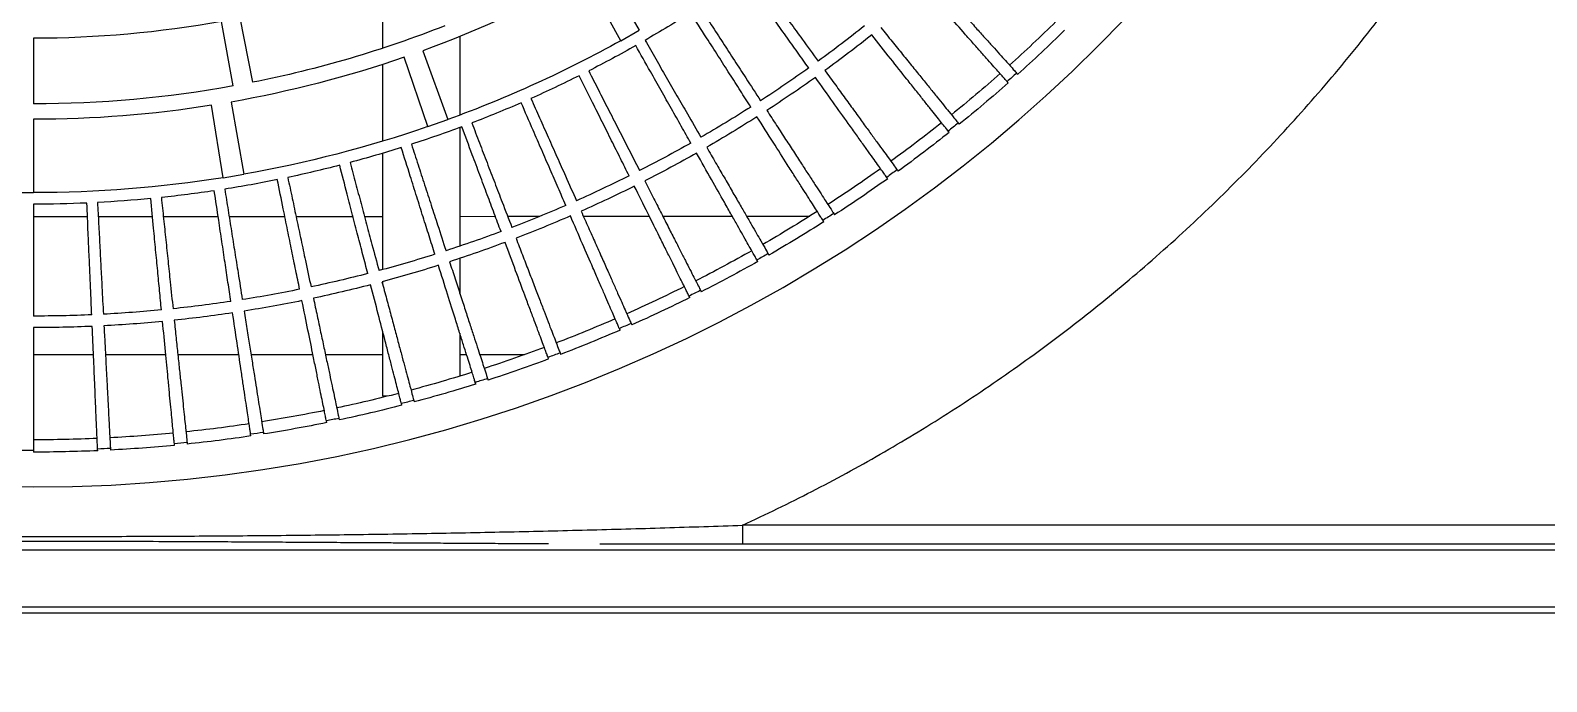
# Model space of a CAD drawing. Header units: millimetres. Extents: x 11476074 to 24729458, y -1239991 to 2813188.
# Drawn here: x 12563096 to 12563489, y 424027.5 to 424196.3 of the extents above; entities that cross this region are included whole.
import ezdxf

# ---------------------------------------------------------------- set-up
doc = ezdxf.new("R2010")
doc.units = ezdxf.units.MM
doc.header["$LTSCALE"] = 1000
for name, color, linetype in [('20220819景观提资', 11, 'Continuous'), ('HZHZNEWPLOTLAYER#@$TT', 7, 'Continuous'), ('S-热媒1', 200, '热媒管1')]:
    doc.layers.add(name, color=color, linetype=linetype)
doc.styles.add('TITXV', font='', dxfattribs={"width": 0.7})
doc.styles.get('TITXV').set_extended_font_data('SimSun')
doc.linetypes.add('热媒管1', pattern='A,5,-0.2,["1RM",TITXV,S=0.2,R=0,X=-0.1,Y=-0.1],-0.4', length=5.6)

# ---------------------------------------------------------------- blocks, each defined once
blk = doc.blocks.new('A$C2E1F4B8B')
at = {"layer": '20220819景观提资'}
h = blk.add_hatch(dxfattribs=at)
h.set_pattern_fill('草坪或沼泽', color=68, scale=200)
h.set_pattern_definition([(0, (-25387.84, -126494.34), (800, 800), [120, -24, 32, -24, 120, -480]), (0, (-25427.84, -126470.34), (800, 800), [80, -60, 120, -60, 80, -400]), (0, (-25147.84, -126150.34), (800, 800), [100, -40, 100, -560]), (0, (-25547.84, -125990.34), (800, 800), [40, -80, 40, -640]), (90, (-25467.84, -125990.34), (-800, 800), [72, -728]), (90, (-25227.84, -126470.34), (-800, 800), [80, -720]), (90, (-25027.84, -126150.34), (-800, 800), [80, -720]), (45, (-25123.84, -126478.34), (9e-14, 800), [80, -1051.3708]), (135, (-25331.84, -126478.34), (-800, 9e-14), [80, -1051.3708]), (63.43495, (-25147.84, -126474.34), (4e-08, 800), [80, -1708.8544]), (75.96376, (-25187.84, -126470.34), (3e-08, 800), [80, -3218.4845]), (75.96376, (-24987.84, -126150.34), (3e-08, 800), [64, -3234.4845]), (75.96376, (-25451.84, -125990.34), (3e-08, 800), [56, -3242.4845]), (104.03624, (-25267.84, -126470.34), (-3e-08, 800), [80, -3218.4845]), (104.03624, (-25067.84, -126150.34), (-3e-08, 800), [64, -3234.4845]), (104.03624, (-25483.84, -125990.34), (-3e-08, 800), [56, -3242.4845]), (116.56505, (-25307.84, -126474.34), (-3e-07, 800), [80, -1708.8534])])
edge = h.paths.add_edge_path()
edge.add_arc((44235.03, 65460.2), 1750.28, 360, 395.09193)
edge.add_line((45667.17, 66466.42), (38842.06, 76200))
edge.add_line((38842.06, 76200), (37506, 76200))
edge.add_line((37506, 76200), (37234.9, 76200))
edge.add_line((37234.9, 76200), (37234.9, 77700))
edge.add_line((37234.9, 77700), (35934.9, 77700))
edge.add_line((35934.9, 77700), (34734.9, 77700))
edge.add_line((34734.9, 77700), (34734.9, 85100))
edge.add_line((34734.9, 85100), (34979.15, 85192.41))
edge.add_line((34979.15, 85192.41), (32340.76, 83499.46))
edge.add_line((32340.76, 83499.46), (32534.9, 83500))
edge.add_line((32534.9, 83500), (28299.19, 83500))
edge.add_line((28299.19, 83500), (28299.19, 81108.02))
edge.add_line((28299.19, 81108.02), (28299.19, 78471.41))
edge.add_line((28299.19, 78471.41), (32556.41, 78468.58))
edge.add_line((32556.41, 78468.58), (32556.41, 73287.21))
edge.add_line((32556.41, 73287.21), (35556.41, 73287.21))
edge.add_line((35556.41, 73287.21), (35556.41, 72687.21))
edge.add_line((35556.41, 72687.21), (38201.07, 72687.21))
edge.add_line((38201.07, 72687.21), (38201.07, 73587.21))
edge.add_line((38201.07, 73587.21), (40001.07, 73587.21))
edge.add_line((40001.07, 73587.21), (40001.07, 71787.21))
edge.add_line((40001.07, 71787.21), (38201.07, 71787.21))
edge.add_line((38201.07, 71787.21), (33618.63, 71787.21))
edge.add_line((33618.63, 71787.21), (33618.63, 72687.21))
edge.add_line((33618.63, 72687.21), (32556.41, 72687.21))
edge.add_line((32556.41, 72687.21), (32556.41, 73287.21))
edge.add_line((32556.41, 73287.21), (32556.41, 78468.58))
edge.add_line((32556.41, 78468.58), (28299.19, 78471.41))
edge.add_line((28299.19, 78471.41), (28299.19, 81108.02))
edge.add_line((28299.19, 81108.02), (28299.19, 83500))
edge.add_line((28299.19, 83500), (32768.93, 84300))
edge.add_line((32768.93, 84300), (33817.19, 84300))
edge.add_line((33817.19, 84300), (34979.15, 85192.41))
edge.add_line((34979.15, 85192.41), (36171.94, 86028.88))
edge.add_line((36171.94, 86028.88), (33186.35, 90286.39))
edge.add_line((33186.35, 90286.39), (26614.81, 85677.89))
edge.add_arc((24692.27, 88307.12), 3257.15, 271.35346, 306.17489, ccw=False)
edge.add_line((24769.21, 85050.88), (22434.9, 85050))
edge.add_arc((22408.27, 82298.72), 2751.41, 89.44547, 125.03665)
edge.add_line((20828.69, 84551.53), (19610.37, 83697.15))
edge.add_arc((20198.54, 80755.37), 3000, 35.03464, 101.30653, ccw=False)
edge.add_line((22654.96, 82477.58), (34282.36, 65893.28))
edge.add_arc((31825.95, 64171.06), 3000, -54.96536, 35.03464, ccw=False)
edge.add_line((33548.16, 61714.65), (27598.93, 57543.59))
edge.add_arc((25876.71, 60000), 3000, 270, 305.03464, ccw=False)
edge.add_line((25876.71, 57000), (6534.9, 57000))
edge.add_arc((6534.9, 60000), 3000, 180, 270, ccw=False)
edge.add_line((3534.9, 60000), (3534.9, 67789.64))
edge.add_line((3534.9, 67789.64), (2225.69, 66888.59))
edge.add_arc((4120.7, 64580.63), 2986.26, 129.38858, 178.99224)
edge.add_line((1134.9, 64633.15), (1134.9, 55900))
edge.add_line((1134.9, 55900), (5084.9, 55900))
edge.add_line((5084.9, 55900), (31718.62, 55900))
edge.add_line((31718.62, 55900), (31718.62, 58600))
edge.add_line((31718.62, 58600), (30245.18, 58600))
edge.add_line((30245.18, 58600), (30245.18, 59000))
edge.add_line((30245.18, 59000), (35469.95, 59000))
edge.add_line((35469.95, 59000), (35469.95, 60499.95))
edge.add_line((35469.95, 60499.95), (33405.97, 60499.95))
edge.add_line((33405.97, 60499.95), (33405.97, 60899.95))
edge.add_line((33405.97, 60899.95), (40285.24, 60899.95))
edge.add_line((40285.24, 60899.95), (40285.24, 60899.95))
edge.add_line((40285.24, 60899.95), (40285.24, 61499.95))
edge.add_line((40285.24, 61499.95), (42085.24, 61499.95))
edge.add_line((42085.24, 61499.95), (42085.24, 60899.9))
edge.add_line((42085.24, 60899.9), (45985.31, 60899.81))
edge.add_line((45985.31, 60899.81), (45985.31, 65460.2))
h.paths.add_polyline_path([(35284.9, 75502.28), (35284.9, 76102.28), (37084.9, 76102.28), (37084.9, 75502.28)], flags=16)
h.paths.add_polyline_path([(34684.9, 76202.28), (34684.9, 77500), (36484.9, 77500), (36484.9, 76202.28)], flags=16)
h.paths.add_polyline_path([(36184.9, 74802.28), (34384.9, 74802.28), (34384.9, 75402.28), (36184.9, 75402.28)], flags=16)
h.paths.add_polyline_path([(36184.9, 74102.28), (34384.9, 74102.28), (34384.9, 74702.28), (36184.9, 74702.28)], flags=16)
h.paths.add_polyline_path([(35556.41, 73387.26), (33756.41, 73387.26), (33756.41, 73987.26), (35556.41, 73987.26)], flags=16)
h.paths.add_polyline_path([(35556.41, 73287.21), (35556.41, 72687.21), (32556.41, 72687.21), (32556.41, 73287.21)], flags=17)
h.paths.add_polyline_path([(36335.93, 71087.21), (34535.93, 71087.21), (34535.93, 71687.21), (36335.93, 71687.21)], flags=16)
h.paths.add_polyline_path([(36335.93, 70387.21), (34835.93, 70387.21), (34835.93, 70987.21), (36335.93, 70987.21)], flags=16)
h.paths.add_polyline_path([(36635.93, 69687.21), (34835.93, 69687.21), (34835.93, 70287.21), (36635.93, 70287.21)], flags=16)
h.paths.add_polyline_path([(36635.93, 67787.21), (36635.93, 69587.21), (42635.93, 69587.21), (42635.93, 67787.21), (40835.93, 67787.21)], flags=16)
h.paths.add_polyline_path([(36535.93, 67787.21), (35785.21, 67787.21), (35785.21, 69587.21), (36535.93, 69587.21)], flags=16)
h.paths.add_polyline_path([(35785.21, 67087.21), (35785.21, 67687.21), (38785.21, 67687.21), (38785.21, 67087.21)], flags=16)
h.paths.add_polyline_path([(35934.9, 65707.21), (35934.9, 66987.21), (38634.9, 66987.21), (38634.9, 65707.21)], flags=16)
h.paths.add_polyline_path([(37585.21, 65093.56), (37585.21, 65693.56), (37585.21, 65707.21), (39385.21, 65707.21), (39385.21, 65693.61), (39385.21, 65093.56)], flags=16)
h.paths.add_polyline_path([(39485.21, 64393.56), (39485.21, 65693.61), (43444.68, 65693.61), (43444.68, 65693.56), (45244.68, 65693.56), (45244.68, 63893.56), (43444.68, 63893.56), (43444.68, 64393.56)], flags=16)
h.paths.add_polyline_path([(38131.28, 63693.56), (38131.28, 64293.56), (40831.28, 64293.56), (40831.28, 63693.56)], flags=16)
h.paths.add_polyline_path([(36985.21, 64393.56), (36985.21, 64993.56), (39385.21, 64993.56), (39385.21, 64393.56)], flags=16)
h.paths.add_polyline_path([(39385.21, 65707.21), (39385.21, 65693.61), (37585.21, 65693.61), (37585.21, 65707.21)], flags=0)
h.paths.add_polyline_path([(39631.28, 62993.56), (39631.28, 63593.56), (41431.28, 63593.56), (41431.28, 62993.56)], flags=16)
h.paths.add_polyline_path([(40531.28, 62893.56), (42031.28, 62893.56), (42031.28, 62293.56), (40531.28, 62293.56)], flags=16)
h.paths.add_polyline_path([(40531.28, 62193.56), (42331.28, 62193.56), (42331.28, 61593.56), (40531.28, 61593.56)], flags=16)
blk = doc.blocks.new('A$C2A916A55')
at = {"color": 8, "linetype": 'Continuous'}
for p, q in [((-164, -31.6), (-164, -1018.4)), ((-162.4, -1018.4), (-162.4, -31.6)), ((-147.6, -1018.4), (-147.6, -31.6)), ((-146, -378.24), (-146, -31.6)), ((-141.21, -101.99), (-141.21, -341.21)), ((-24.01, -270.18), (-24.33, -269.89)), ((-26.54, -272.38), (-26.22, -272.66)), ((-36.96, -285.34), (-37.29, -285.07)), ((-39.37, -287.67), (-39.04, -287.94)), ((-49.09, -301.16), (-49.44, -300.91)), ((-51.39, -303.61), (-51.04, -303.86)), ((-60.39, -317.59), (-60.75, -317.36)), ((-62.55, -320.16), (-62.18, -320.39)), ((-61.1, -340.2), (-61.09, -323.79)), ((-72.83, -337.27), (-72.45, -337.48)), ((-70.8, -334.59), (-71.18, -334.38)), ((-141.21, -341.21), (-146, -341.21)), ((-61.11, -361.9), (-61.1, -343.9)), ((-80.32, -352.11), (-80.7, -351.92)), ((-82.2, -354.89), (-81.81, -355.08)), ((-61.13, -382.48), (-61.11, -365.4)), ((-15.63, -372.77), (-12.93, -368)), ((3.52, -377.5), (-12.93, -368)), ((-90.63, -372.98), (-90.24, -373.15)), ((-88.9, -370.11), (-89.29, -369.93)), ((-15.63, -372.77), (0.99, -381.99)), ((-96.53, -388.53), (-96.93, -388.37)), ((-98.11, -391.49), (-97.71, -391.64)), ((-61.14, -402.12), (-61.13, -393.74)), ((-97, -409.33), (-97, -397.71)), ((-103.19, -407.32), (-103.6, -407.19)), ((-61.15, -414.5), (-61.14, -405.31)), ((-104.61, -410.36), (-104.2, -410.49)), ((-91.46, -414.5), (-102.57, -414.5)), ((-97, -414.5), (-97, -412.76)), ((-72.04, -414.5), (-81.09, -414.5)), ((-38.12, -414.5), (-68.88, -414.5)), ((-14.52, -414.5), (-34.91, -414.5)), ((-37.89, -422.78), (-36.06, -417.61)), ((-18.21, -424.11), (-36.06, -417.61)), ((-37.89, -422.78), (-19.93, -428.96)), ((-108.85, -426.44), (-109.26, -426.33)), ((-110.11, -429.55), (-109.69, -429.65)), ((-107.8, -433.31), (-107.8, -434.5)), ((-107.8, -434.5), (-90.94, -434.5)), ((-97, -449.33), (-97, -434.5)), ((-78.75, -434.5), (-78.06, -434.5)), ((-74.95, -434.5), (-44.81, -434.5)), ((-61.16, -439.22), (-61.16, -434.5)), ((-41.67, -434.5), (-21.77, -434.5)), ((-17.57, -434.5), (0.38, -434.5)), ((-61.17, -456.95), (-61.16, -442.2)), ((-113.5, -445.83), (-113.92, -445.74)), ((-114.6, -448.99), (-114.18, -449.08)), ((-97, -468.62), (-97, -452.58)), ((-61.19, -474.29), (-61.18, -459.86)), ((-117.14, -465.43), (-117.56, -465.36)), ((-118.07, -468.65), (-117.64, -468.72)), ((-51.13, -475.88), (-50.23, -470.48)), ((-31.52, -473.78), (-50.23, -470.48)), ((-9.73, -471.55), (-26.41, -468.23)), ((-97, -487.59), (-97, -471.8)), ((-27.36, -473.22), (-10.63, -476.25)), ((-61.2, -491.35), (-61.19, -477.15)), ((-51.13, -475.88), (-32.37, -478.86)), ((-119.74, -485.2), (-120.17, -485.15)), ((-120.5, -488.46), (-120.07, -488.5)), ((-97, -506.35), (-97, -490.73)), ((-61.21, -508.22), (-61.2, -494.17)), ((-121.3, -505.07), (-121.73, -505.05)), ((-121.89, -508.37), (-121.46, -508.39)), ((-97, -525), (-97, -509.46)), ((-61.22, -525), (-61.21, -511.02)), ((-121.82, -525), (-122.26, -525)), ((-54.95, -530.48), (-55, -525)), ((-36, -525), (-55, -525)), ((-15, -525), (-32, -525))]:
    blk.add_line(p, q, dxfattribs=at)
blk.add_circle((259, -525), 390.3, dxfattribs=at)
for radius, start, end in [(381.26, 135.5, 138), (378.08, 135.5, 138), (380.83, 138, 138.5), (381.26, 138.5, 141), (378.08, 138.5, 141), (380.83, 141, 141.5), (381.26, 141.5, 144), (378.08, 141.5, 144), (380.83, 144, 144.5), (381.26, 144.5, 147), (378.08, 144.5, 147), (349, 141.5, 144), (346, 141.5, 144), (380.83, 147, 147.5), (381.26, 147.5, 150), (378.08, 147.5, 150), (349, 144.5, 147), (346, 144.5, 147), (381.26, 150.5, 153), (380.83, 150, 150.5), (349, 147.5, 150), (378.08, 150.5, 153), (346, 147.5, 150), (380.83, 153, 153.5), (349, 150.5, 153), (381.26, 153.5, 156), (378.08, 153.5, 156), (346, 150.5, 153), (317, 147.5, 150), (349, 153.5, 156), (317, 150.5, 153), (381.26, 156.5, 159), (380.83, 156, 156.5), (346, 153.5, 156), (314, 151, 160), (378.08, 156.5, 159), (317, 153.5, 156), (295, 151, 160), (380.83, 159, 159.5), (349, 156.5, 159), (346, 156.5, 159), (381.26, 159.5, 162), (378.08, 159.5, 162), (317, 156.5, 159), (349, 159.5, 162), (346, 159.5, 162), (380.83, 162, 162.5), (381.26, 162.5, 165), (378.08, 162.5, 165), (317, 159.5, 162), (349, 162.5, 165), (291, 158.5, 168.75), (346, 162.5, 165), (314, 161, 170), (380.83, 165, 165.5), (381.26, 165.5, 168), (378.08, 165.5, 168), (317, 162.5, 165), (295, 161, 170), (349, 165.5, 168), (346, 165.5, 168), (380.83, 168, 168.5), (317, 165.5, 168), (381.26, 168.5, 171), (378.08, 168.5, 171), (349, 168.5, 171), (346, 168.5, 171), (317, 168.5, 171), (380.83, 171, 171.5), (381.26, 171.5, 174), (378.08, 171.5, 174), (349, 171.5, 174), (346, 171.5, 174), (291, 169.75, 180), (317, 171.5, 174), (314, 171, 180), (295, 171, 180), (274, 169.75, 180), (380.83, 174, 174.5), (381.26, 174.5, 177), (378.08, 174.5, 177), (349, 174.5, 177), (346, 174.5, 177), (317, 174.5, 177), (380.83, 177, 177.5), (381.26, 177.5, 180), (378.08, 177.5, 180), (349, 177.5, 180), (346, 177.5, 180), (317, 177.5, 180), (380.83, 180, 180.5)]:
    blk.add_arc((259, -525), radius, start, end, dxfattribs=at)
for points, knots in [([(-141.21, -341.21), (-138.35, -335.19), (-132.6, -323.09), (-122.9, -305.39), (-112.34, -287.93), (-100.84, -270.82), (-88.44, -254.11), (-75.15, -237.88), (-61.01, -222.19), (-46.04, -207.11), (-30.28, -192.71), (-13.79, -179.04), (3.39, -166.16), (21.2, -154.12), (39.58, -142.96), (58.46, -132.72), (77.76, -123.44), (97.42, -115.13), (117.38, -107.82), (137.53, -101.51), (157.83, -96.21), (178.19, -91.92), (198.54, -88.61), (218.81, -86.29), (238.94, -84.91), (259, -84.45), (279.06, -84.91), (299.19, -86.29), (319.47, -88.61), (339.81, -91.92), (360.18, -96.21), (380.47, -101.51), (400.63, -107.82), (420.58, -115.13), (440.24, -123.44), (459.55, -132.72), (478.43, -142.96), (496.8, -154.12), (514.61, -166.16), (531.79, -179.04), (548.29, -192.71), (564.04, -207.11), (579.01, -222.19), (593.16, -237.88), (606.44, -254.11), (618.84, -270.82), (630.34, -287.93), (640.9, -305.39), (650.6, -323.09), (656.35, -335.19), (659.21, -341.21)], [0, 0, 0, 0, 0.019911, 0.040002, 0.060267, 0.080846, 0.101561, 0.122409, 0.143475, 0.16463, 0.185865, 0.207213, 0.228594, 0.25, 0.271406, 0.292786, 0.314135, 0.33537, 0.356524, 0.377591, 0.398438, 0.419154, 0.439733, 0.459997, 0.480088, 0.5, 0.519911, 0.540002, 0.560267, 0.580846, 0.601561, 0.622409, 0.643475, 0.66463, 0.685865, 0.707213, 0.728594, 0.75, 0.771406, 0.792786, 0.814135, 0.83537, 0.856524, 0.877591, 0.898438, 0.919154, 0.939733, 0.959997, 0.980088, 1, 1, 1, 1]), ([(-0.36, -291.48), (-1.51, -290.44), (-3.83, -288.35), (-7.08, -285.42), (-10.15, -282.66), (-12.95, -280.14), (-15.45, -277.89), (-17.67, -275.89), (-19.59, -274.16), (-21.55, -272.39), (-23.28, -270.84), (-23.76, -270.4), (-24.01, -270.18)], [0, 0, 0, 0, 0.086603, 0.173206, 0.262324, 0.351443, 0.438046, 0.524649, 0.613767, 0.702886, 0.849926, 1, 1, 1, 1]), ([(-26.22, -272.66), (-26.1, -272.77), (-25.87, -272.97), (-25.07, -273.68), (-23.94, -274.68), (-22.47, -275.98), (-20.67, -277.57), (-18.57, -279.43), (-16.14, -281.58), (-12.81, -284.53), (-8.35, -288.47), (-4.39, -291.98), (-2.38, -293.75)], [0, 0, 0, 0, 0.086603, 0.173206, 0.262324, 0.351443, 0.438046, 0.524649, 0.613767, 0.702886, 0.849926, 1, 1, 1, 1]), ([(-12.22, -305.37), (-13.43, -304.39), (-15.86, -302.43), (-19.26, -299.67), (-22.46, -297.08), (-25.39, -294.71), (-28.01, -292.59), (-30.32, -290.71), (-32.34, -289.08), (-34.39, -287.42), (-36.2, -285.96), (-36.7, -285.55), (-36.96, -285.34)], [0, 0, 0, 0, 0.086603, 0.173206, 0.262324, 0.351443, 0.438046, 0.524649, 0.613767, 0.702886, 0.849926, 1, 1, 1, 1]), ([(-39.04, -287.94), (-38.91, -288.03), (-38.67, -288.23), (-37.84, -288.89), (-36.66, -289.83), (-35.11, -291.06), (-33.24, -292.55), (-31.04, -294.29), (-28.51, -296.31), (-25.02, -299.09), (-20.36, -302.79), (-16.22, -306.08), (-14.13, -307.75)], [0, 0, 0, 0, 0.086603, 0.173206, 0.262324, 0.351443, 0.438046, 0.524649, 0.613767, 0.702886, 0.849926, 1, 1, 1, 1]), ([(-23.35, -319.87), (-24.61, -318.95), (-27.13, -317.12), (-30.67, -314.55), (-34, -312.12), (-37.06, -309.91), (-39.78, -307.93), (-42.19, -306.18), (-44.29, -304.65), (-46.42, -303.1), (-48.3, -301.74), (-48.83, -301.35), (-49.09, -301.16)], [0, 0, 0, 0, 0.086603, 0.173206, 0.262324, 0.351443, 0.438046, 0.524649, 0.613767, 0.702886, 0.849926, 1, 1, 1, 1]), ([(-51.04, -303.86), (-50.91, -303.95), (-50.65, -304.13), (-49.79, -304.75), (-48.56, -305.62), (-46.95, -306.77), (-45, -308.16), (-42.72, -309.79), (-40.08, -311.67), (-36.45, -314.26), (-31.61, -317.72), (-27.3, -320.79), (-25.13, -322.34)], [0, 0, 0, 0, 0.086603, 0.173206, 0.262324, 0.351443, 0.438046, 0.524649, 0.613767, 0.702886, 0.849926, 1, 1, 1, 1]), ([(-33.7, -334.93), (-35, -334.08), (-37.62, -332.38), (-41.29, -330), (-44.74, -327.75), (-47.91, -325.7), (-50.73, -323.86), (-53.23, -322.24), (-55.41, -320.83), (-57.61, -319.39), (-59.57, -318.12), (-60.11, -317.77), (-60.39, -317.59)], [0, 0, 0, 0, 0.086603, 0.173206, 0.262324, 0.351443, 0.438046, 0.524649, 0.613767, 0.702886, 0.849926, 1, 1, 1, 1]), ([(-62.18, -320.39), (-62.05, -320.47), (-61.79, -320.64), (-60.89, -321.21), (-59.62, -322.02), (-57.96, -323.08), (-55.94, -324.37), (-53.57, -325.88), (-50.84, -327.62), (-47.08, -330.01), (-42.06, -333.21), (-37.6, -336.05), (-35.34, -337.49)], [0, 0, 0, 0, 0.086603, 0.173206, 0.262324, 0.351443, 0.438046, 0.524649, 0.613767, 0.702886, 0.849926, 1, 1, 1, 1]), ([(2.54, -338.68), (1.04, -337.59), (-1.95, -335.41), (-6.44, -332.15), (-10.88, -328.93), (-15.79, -325.36), (-19.04, -322.99), (-20.92, -321.63)], [0, 0, 0, 0, 0.183318, 0.366637, 0.555281, 0.743925, 1, 1, 1, 1]), ([(-22.68, -324.08), (-21.34, -325.04), (-18.65, -326.96), (-14.38, -330.01), (-9.95, -333.16), (-4.84, -336.81), (-1.18, -339.42), (0.93, -340.92)], [0, 0, 0, 0, 0.183318, 0.366637, 0.555281, 0.743925, 1, 1, 1, 1]), ([(-72.45, -337.48), (-72.32, -337.55), (-72.04, -337.71), (-71.12, -338.23), (-69.81, -338.97), (-68.09, -339.95), (-66.01, -341.13), (-63.56, -342.51), (-60.74, -344.1), (-56.86, -346.3), (-51.68, -349.23), (-47.08, -351.83), (-44.75, -353.15)], [0, 0, 0, 0, 0.086603, 0.173206, 0.262324, 0.351443, 0.438046, 0.524649, 0.613767, 0.702886, 0.849926, 1, 1, 1, 1]), ([(-43.24, -350.5), (-44.59, -349.73), (-47.29, -348.17), (-51.08, -345.98), (-54.65, -343.92), (-57.92, -342.03), (-60.83, -340.35), (-63.41, -338.86), (-65.66, -337.56), (-67.94, -336.24), (-69.96, -335.08), (-70.52, -334.76), (-70.8, -334.59)], [0, 0, 0, 0, 0.086603, 0.173206, 0.262324, 0.351443, 0.438046, 0.524649, 0.613767, 0.702886, 0.849926, 1, 1, 1, 1]), ([(-6.86, -352.35), (-8.41, -351.35), (-11.52, -349.33), (-16.16, -346.31), (-20.77, -343.32), (-25.86, -340.01), (-29.24, -337.82), (-31.18, -336.56)], [0, 0, 0, 0, 0.183318, 0.366637, 0.555281, 0.743925, 1, 1, 1, 1]), ([(-141.21, -708.8), (-141.43, -702.35), (-141.86, -689.43), (-142.41, -670.06), (-142.88, -650.71), (-143.27, -631.4), (-143.57, -612.18), (-143.8, -593.31), (-143.97, -574.77), (-144.07, -556.55), (-144.13, -538.39), (-144.14, -520.24), (-144.1, -501.45), (-144.01, -482.03), (-143.86, -461.99), (-143.63, -441.93), (-143.32, -421.84), (-142.93, -401.7), (-142.45, -381.54), (-141.89, -361.38), (-141.44, -347.92), (-141.21, -341.21)], [0, 0, 0, 0, 0.052417, 0.105002, 0.15772, 0.210449, 0.263006, 0.315279, 0.365102, 0.414704, 0.463834, 0.512824, 0.561983, 0.616475, 0.671021, 0.725798, 0.780769, 0.835781, 0.890691, 0.945429, 1, 1, 1, 1]), ([(-32.81, -339.1), (-31.42, -339.99), (-28.64, -341.76), (-24.21, -344.58), (-19.62, -347.5), (-14.32, -350.88), (-10.54, -353.29), (-8.35, -354.68)], [0, 0, 0, 0, 0.1833183, 0.3666366, 0.5552806, 0.7439247, 1, 1, 1, 1]), ([(-51.96, -366.56), (-53.35, -365.85), (-56.13, -364.44), (-60.03, -362.45), (-63.7, -360.58), (-67.06, -358.87), (-70.06, -357.34), (-72.71, -355.99), (-75.03, -354.81), (-77.37, -353.61), (-79.45, -352.56), (-80.02, -352.26), (-80.32, -352.11)], [0, 0, 0, 0, 0.086603, 0.173206, 0.262324, 0.351443, 0.438046, 0.524649, 0.613767, 0.702886, 0.849926, 1, 1, 1, 1]), ([(-15.53, -366.5), (-17.13, -365.58), (-20.34, -363.73), (-25.14, -360.96), (-29.9, -358.21), (-35.15, -355.18), (-38.64, -353.16), (-40.64, -352)], [0, 0, 0, 0, 0.183318, 0.366637, 0.555281, 0.743925, 1, 1, 1, 1]), ([(-81.81, -355.08), (-81.67, -355.15), (-81.39, -355.29), (-80.44, -355.77), (-79.09, -356.44), (-77.33, -357.32), (-75.18, -358.39), (-72.67, -359.64), (-69.77, -361.08), (-65.78, -363.07), (-60.46, -365.73), (-55.72, -368.09), (-53.33, -369.28)], [0, 0, 0, 0, 0.086603, 0.173206, 0.262324, 0.351443, 0.438046, 0.524649, 0.613767, 0.702886, 0.849926, 1, 1, 1, 1]), ([(-42.14, -354.63), (-40.71, -355.44), (-37.83, -357.07), (-33.26, -359.65), (-28.53, -362.33), (-23.06, -365.42), (-19.15, -367.63), (-16.9, -368.91)], [0, 0, 0, 0, 0.183318, 0.366637, 0.555281, 0.743925, 1, 1, 1, 1]), ([(-23.45, -381.09), (-25.1, -380.25), (-28.4, -378.57), (-33.34, -376.05), (-38.23, -373.56), (-43.64, -370.8), (-47.22, -368.98), (-49.29, -367.92)], [0, 0, 0, 0, 0.183318, 0.366637, 0.555281, 0.743925, 1, 1, 1, 1]), ([(-90.24, -373.15), (-90.1, -373.21), (-89.81, -373.34), (-88.83, -373.76), (-87.45, -374.36), (-85.64, -375.15), (-83.45, -376.1), (-80.87, -377.22), (-77.9, -378.52), (-73.81, -380.29), (-68.36, -382.67), (-63.5, -384.78), (-61.05, -385.84)], [0, 0, 0, 0, 0.086603, 0.173206, 0.262324, 0.351443, 0.438046, 0.524649, 0.613767, 0.702886, 0.849926, 1, 1, 1, 1]), ([(-59.83, -383.05), (-61.25, -382.42), (-64.1, -381.15), (-68.1, -379.37), (-71.86, -377.69), (-75.31, -376.16), (-78.38, -374.79), (-81.11, -373.58), (-83.48, -372.52), (-85.88, -371.45), (-88.01, -370.51), (-88.6, -370.24), (-88.9, -370.11)], [0, 0, 0, 0, 0.086603, 0.173206, 0.262324, 0.351443, 0.438046, 0.524649, 0.613767, 0.702886, 0.849926, 1, 1, 1, 1]), ([(-50.65, -370.62), (-49.17, -371.36), (-46.21, -372.83), (-41.52, -375.17), (-36.65, -377.6), (-31.03, -380.4), (-27.01, -382.41), (-24.69, -383.56)], [0, 0, 0, 0, 0.183318, 0.366637, 0.555281, 0.743925, 1, 1, 1, 1]), ([(-30.59, -396.07), (-32.28, -395.32), (-35.67, -393.81), (-40.73, -391.56), (-45.75, -389.32), (-51.29, -386.85), (-54.97, -385.22), (-57.09, -384.27)], [0, 0, 0, 0, 0.1833183, 0.3666366, 0.5552806, 0.7439247, 1, 1, 1, 1]), ([(-66.82, -399.93), (-68.27, -399.38), (-71.18, -398.26), (-75.27, -396.69), (-79.12, -395.21), (-82.64, -393.86), (-85.78, -392.66), (-88.56, -391.59), (-90.99, -390.66), (-93.44, -389.71), (-95.62, -388.88), (-96.22, -388.65), (-96.53, -388.53)], [0, 0, 0, 0, 0.086603, 0.173206, 0.262324, 0.351443, 0.438046, 0.524649, 0.613767, 0.702886, 0.849926, 1, 1, 1, 1]), ([(-58.3, -387.04), (-56.79, -387.7), (-53.76, -389.01), (-48.95, -391.11), (-43.96, -393.27), (-38.2, -395.78), (-34.08, -397.57), (-31.71, -398.6)], [0, 0, 0, 0, 0.183318, 0.366637, 0.555281, 0.743925, 1, 1, 1, 1]), ([(-146.07, -391.51), (-146.05, -394.06), (-146.03, -398.67), (-145.99, -405.4), (-145.95, -411.66), (-145.91, -417.94), (-145.88, -423.39), (-145.85, -428.18), (-145.82, -432.25), (-145.79, -436.42), (-145.77, -440.46), (-145.73, -445.74), (-145.69, -452.08), (-145.65, -459.6), (-145.6, -467.05), (-145.56, -474.55), (-145.52, -482.07), (-145.48, -490.98), (-145.44, -501.35), (-145.42, -513.18), (-145.41, -524.26), (-145.42, -534.58), (-145.43, -544.14), (-145.46, -553.69), (-145.5, -563.26), (-145.55, -572.86), (-145.59, -580.89), (-145.63, -587.45), (-145.66, -592.39), (-145.69, -597.43), (-145.72, -602.52), (-145.76, -607.67), (-145.79, -612.82), (-145.82, -617.99), (-145.86, -622.99), (-145.89, -628.47), (-145.93, -634.25), (-145.97, -640.72), (-146.01, -647.13), (-146.04, -653.09), (-146.06, -656.88), (-146.07, -658.52)], [0, 0, 0, 0, 0.028583, 0.051794, 0.075737, 0.099073, 0.1226, 0.13711, 0.153099, 0.168498, 0.184145, 0.198679, 0.228144, 0.255647, 0.283442, 0.312007, 0.339935, 0.367917, 0.411978, 0.455981, 0.499962, 0.535567, 0.571114, 0.606691, 0.642375, 0.678246, 0.71444, 0.732633, 0.752174, 0.770096, 0.789454, 0.809491, 0.828197, 0.847614, 0.867744, 0.884565, 0.909424, 0.932915, 0.957515, 0.981505, 1, 1, 1, 1]), ([(-97.71, -391.64), (-97.56, -391.69), (-97.27, -391.8), (-96.27, -392.17), (-94.86, -392.7), (-93.01, -393.39), (-90.77, -394.23), (-88.14, -395.21), (-85.11, -396.35), (-80.93, -397.91), (-75.36, -399.99), (-70.4, -401.85), (-67.9, -402.78)], [0, 0, 0, 0, 0.086603, 0.173206, 0.262324, 0.351443, 0.438046, 0.524649, 0.613767, 0.702886, 0.849926, 1, 1, 1, 1]), ([(-65.09, -403.83), (-63.54, -404.41), (-60.45, -405.57), (-55.53, -407.41), (-50.44, -409.31), (-44.55, -411.51), (-40.35, -413.08), (-37.92, -413.99)], [0, 0, 0, 0, 0.183318, 0.366637, 0.555281, 0.743925, 1, 1, 1, 1]), ([(-36.94, -411.4), (-38.67, -410.74), (-42.13, -409.41), (-47.3, -407.43), (-52.43, -405.46), (-58.1, -403.28), (-61.85, -401.84), (-64.02, -401.01)], [0, 0, 0, 0, 0.183318, 0.366637, 0.555281, 0.743925, 1, 1, 1, 1]), ([(-72.92, -417.16), (-74.4, -416.68), (-77.36, -415.71), (-81.53, -414.36), (-85.45, -413.09), (-89.03, -411.92), (-92.24, -410.88), (-95.07, -409.96), (-97.54, -409.16), (-100.04, -408.34), (-102.26, -407.63), (-102.87, -407.42), (-103.19, -407.32)], [0, 0, 0, 0, 0.086603, 0.173206, 0.262324, 0.351443, 0.438046, 0.524649, 0.613767, 0.702886, 0.849926, 1, 1, 1, 1]), ([(-104.2, -410.49), (-104.05, -410.54), (-103.75, -410.63), (-102.74, -410.95), (-101.3, -411.4), (-99.42, -412), (-97.13, -412.72), (-94.46, -413.56), (-91.37, -414.53), (-87.12, -415.87), (-81.44, -417.66), (-76.39, -419.25), (-73.85, -420.06)], [0, 0, 0, 0, 0.086603, 0.173206, 0.262324, 0.351443, 0.438046, 0.524649, 0.613767, 0.702886, 0.849926, 1, 1, 1, 1]), ([(-42.48, -427.05), (-44.24, -426.47), (-47.77, -425.33), (-53.04, -423.62), (-58.26, -421.92), (-64.03, -420.05), (-67.86, -418.8), (-70.06, -418.08)], [0, 0, 0, 0, 0.183318, 0.366637, 0.555281, 0.743925, 1, 1, 1, 1]), ([(-70.99, -420.96), (-69.41, -421.46), (-66.26, -422.45), (-61.26, -424.03), (-56.07, -425.66), (-50.08, -427.55), (-45.79, -428.9), (-43.33, -429.68)], [0, 0, 0, 0, 0.183318, 0.366637, 0.555281, 0.743925, 1, 1, 1, 1]), ([(-78.11, -434.68), (-79.61, -434.27), (-82.62, -433.47), (-86.85, -432.33), (-90.83, -431.27), (-94.48, -430.29), (-97.73, -429.42), (-100.61, -428.65), (-103.11, -427.98), (-105.66, -427.3), (-107.9, -426.69), (-108.53, -426.52), (-108.85, -426.44)], [0, 0, 0, 0, 0.086603, 0.173206, 0.262324, 0.351443, 0.438046, 0.524649, 0.613767, 0.702886, 0.849926, 1, 1, 1, 1]), ([(-109.69, -429.65), (-109.54, -429.69), (-109.24, -429.77), (-108.21, -430.04), (-106.75, -430.41), (-104.84, -430.91), (-102.52, -431.51), (-99.81, -432.21), (-96.67, -433.02), (-92.35, -434.14), (-86.59, -435.63), (-81.47, -436.95), (-78.88, -437.62)], [0, 0, 0, 0, 0.086603, 0.173206, 0.262324, 0.351443, 0.438046, 0.524649, 0.613767, 0.702886, 0.849926, 1, 1, 1, 1]), ([(-47.2, -442.96), (-48.99, -442.48), (-52.56, -441.52), (-57.92, -440.09), (-63.22, -438.67), (-69.08, -437.1), (-72.97, -436.05), (-75.21, -435.45)], [0, 0, 0, 0, 0.183318, 0.366637, 0.555281, 0.743925, 1, 1, 1, 1]), ([(-75.98, -438.37), (-74.38, -438.79), (-71.18, -439.61), (-66.1, -440.93), (-60.84, -442.29), (-54.75, -443.86), (-50.41, -444.99), (-47.9, -445.63)], [0, 0, 0, 0, 0.183318, 0.366637, 0.555281, 0.743925, 1, 1, 1, 1]), ([(-82.37, -452.44), (-83.9, -452.12), (-86.94, -451.47), (-91.23, -450.56), (-95.26, -449.7), (-98.95, -448.92), (-102.24, -448.22), (-105.16, -447.6), (-107.69, -447.06), (-110.27, -446.51), (-112.55, -446.03), (-113.18, -445.89), (-113.5, -445.83)], [0, 0, 0, 0, 0.086603, 0.173206, 0.262324, 0.351443, 0.438046, 0.524649, 0.613767, 0.702886, 0.849926, 1, 1, 1, 1]), ([(-114.18, -449.08), (-114.03, -449.11), (-113.72, -449.17), (-112.68, -449.39), (-111.2, -449.69), (-109.27, -450.08), (-106.92, -450.56), (-104.17, -451.12), (-101, -451.76), (-96.63, -452.65), (-90.8, -453.84), (-85.61, -454.89), (-82.99, -455.43)], [0, 0, 0, 0, 0.086603, 0.173206, 0.262324, 0.351443, 0.438046, 0.524649, 0.613767, 0.702886, 0.849926, 1, 1, 1, 1]), ([(-51.07, -459.1), (-52.88, -458.71), (-56.5, -457.94), (-61.93, -456.79), (-67.3, -455.65), (-73.23, -454.39), (-77.17, -453.55), (-79.44, -453.07)], [0, 0, 0, 0, 0.183318, 0.366637, 0.555281, 0.743925, 1, 1, 1, 1]), ([(-80.05, -456.02), (-78.44, -456.35), (-75.2, -457.01), (-70.06, -458.06), (-64.73, -459.14), (-58.57, -460.39), (-54.17, -461.29), (-51.64, -461.81)], [0, 0, 0, 0, 0.1833183, 0.3666366, 0.5552806, 0.7439247, 1, 1, 1, 1]), ([(-85.7, -470.41), (-87.24, -470.17), (-90.32, -469.68), (-94.64, -468.99), (-98.72, -468.35), (-102.44, -467.76), (-105.76, -467.23), (-108.71, -466.77), (-111.27, -466.36), (-113.87, -465.95), (-116.17, -465.58), (-116.81, -465.48), (-117.14, -465.43)], [0, 0, 0, 0, 0.086603, 0.173206, 0.262324, 0.351443, 0.438046, 0.524649, 0.613767, 0.702886, 0.849926, 1, 1, 1, 1]), ([(-117.64, -468.72), (-117.49, -468.74), (-117.18, -468.78), (-116.13, -468.94), (-114.64, -469.16), (-112.68, -469.46), (-110.32, -469.81), (-107.54, -470.23), (-104.34, -470.7), (-99.93, -471.36), (-94.04, -472.24), (-88.81, -473.02), (-86.17, -473.42)], [0, 0, 0, 0, 0.086603, 0.173206, 0.262324, 0.351443, 0.438046, 0.524649, 0.613767, 0.702886, 0.849926, 1, 1, 1, 1]), ([(-54.1, -475.42), (-55.92, -475.13), (-59.58, -474.55), (-65.06, -473.68), (-70.48, -472.82), (-76.47, -471.87), (-80.45, -471.24), (-82.74, -470.88)], [0, 0, 0, 0, 0.183318, 0.366637, 0.555281, 0.743925, 1, 1, 1, 1]), ([(-83.2, -473.86), (-81.57, -474.11), (-78.3, -474.59), (-73.11, -475.37), (-67.73, -476.17), (-61.52, -477.1), (-57.07, -477.77), (-54.52, -478.15)], [0, 0, 0, 0, 0.183318, 0.366637, 0.555281, 0.743925, 1, 1, 1, 1]), ([(-88.09, -488.52), (-89.64, -488.36), (-92.74, -488.04), (-97.09, -487.58), (-101.19, -487.15), (-104.94, -486.75), (-108.29, -486.4), (-111.25, -486.09), (-113.83, -485.82), (-116.45, -485.54), (-118.77, -485.3), (-119.41, -485.23), (-119.74, -485.2)], [0, 0, 0, 0, 0.086603, 0.173206, 0.262324, 0.351443, 0.438046, 0.524649, 0.613767, 0.702886, 0.849926, 1, 1, 1, 1]), ([(-120.07, -488.5), (-119.92, -488.52), (-119.6, -488.55), (-118.55, -488.65), (-117.05, -488.8), (-115.08, -488.98), (-112.7, -489.21), (-109.9, -489.48), (-106.68, -489.79), (-102.24, -490.22), (-96.32, -490.79), (-91.05, -491.3), (-88.39, -491.55)], [0, 0, 0, 0, 0.086603, 0.173206, 0.262324, 0.351443, 0.438046, 0.524649, 0.613767, 0.702886, 0.849926, 1, 1, 1, 1]), ([(-56.26, -491.87), (-58.1, -491.68), (-61.79, -491.29), (-67.3, -490.71), (-72.76, -490.14), (-78.8, -489.5), (-82.8, -489.08), (-85.1, -488.84)], [0, 0, 0, 0, 0.183318, 0.366637, 0.555281, 0.743925, 1, 1, 1, 1]), ([(-85.41, -491.84), (-83.76, -492), (-80.48, -492.32), (-75.25, -492.82), (-69.84, -493.34), (-63.58, -493.94), (-59.11, -494.37), (-56.54, -494.62)], [0, 0, 0, 0, 0.183318, 0.366637, 0.555281, 0.743925, 1, 1, 1, 1]), ([(-89.52, -506.74), (-91.08, -506.66), (-94.19, -506.49), (-98.56, -506.27), (-102.68, -506.05), (-106.44, -505.85), (-109.8, -505.68), (-112.78, -505.52), (-115.37, -505.38), (-118, -505.25), (-120.33, -505.13), (-120.98, -505.09), (-121.3, -505.07)], [0, 0, 0, 0, 0.086603, 0.173206, 0.262324, 0.351443, 0.438046, 0.524649, 0.613767, 0.702886, 0.849926, 1, 1, 1, 1]), ([(-57.56, -508.41), (-59.41, -508.32), (-63.11, -508.12), (-68.65, -507.83), (-74.13, -507.55), (-80.19, -507.23), (-84.21, -507.02), (-86.52, -506.9)], [0, 0, 0, 0, 0.183318, 0.366637, 0.555281, 0.743925, 1, 1, 1, 1]), ([(-121.46, -508.39), (-121.31, -508.4), (-120.99, -508.41), (-119.93, -508.46), (-118.43, -508.53), (-116.45, -508.61), (-114.06, -508.72), (-111.26, -508.84), (-108.02, -508.98), (-103.57, -509.17), (-97.62, -509.43), (-92.34, -509.67), (-89.67, -509.78)], [0, 0, 0, 0, 0.086603, 0.173206, 0.262324, 0.351443, 0.438046, 0.524649, 0.613767, 0.702886, 0.849926, 1, 1, 1, 1]), ([(-86.67, -509.91), (-85.02, -509.98), (-81.72, -510.13), (-76.48, -510.36), (-71.04, -510.59), (-64.77, -510.87), (-60.28, -511.06), (-57.7, -511.18)], [0, 0, 0, 0, 0.1833183, 0.3666366, 0.5552806, 0.7439247, 1, 1, 1, 1]), ([(-90, -525), (-91.56, -525), (-94.67, -525), (-99.05, -525), (-103.17, -525), (-106.94, -525), (-110.31, -525), (-113.29, -525), (-115.89, -525), (-118.52, -525), (-120.85, -525), (-121.5, -525), (-121.82, -525)], [0, 0, 0, 0, 0.086603, 0.173206, 0.262324, 0.351443, 0.438046, 0.524649, 0.613767, 0.702886, 0.849926, 1, 1, 1, 1]), ([(-58, -525), (-59.85, -525), (-63.55, -525), (-69.1, -525), (-74.59, -525), (-80.66, -525), (-84.68, -525), (-87, -525)], [0, 0, 0, 0, 0.183318, 0.366637, 0.555281, 0.743925, 1, 1, 1, 1])]:
    blk.add_open_spline(points, degree=3, knots=knots, dxfattribs=at)
blk = doc.blocks.new('A$C3098313E')
at = {"layer": 'S-热媒1', "xscale": -1, "rotation": 270}
blk.add_blockref('A$C2A916A55', (4300.01, 265.96), dxfattribs=at)
blk = doc.blocks.new('00')
blk.add_blockref('A$C3098313E', (12559321.81, 423943.26))
at = {"layer": 'HZHZNEWPLOTLAYER#@$TT'}
blk.add_blockref('A$C2E1F4B8B', (12555561.91, 362813.21), dxfattribs=at)

msp = doc.modelspace()

# ---------------------------------------------------------------- block references
msp.add_blockref('00', (0, 0))

doc.saveas('drawing.dxf')
